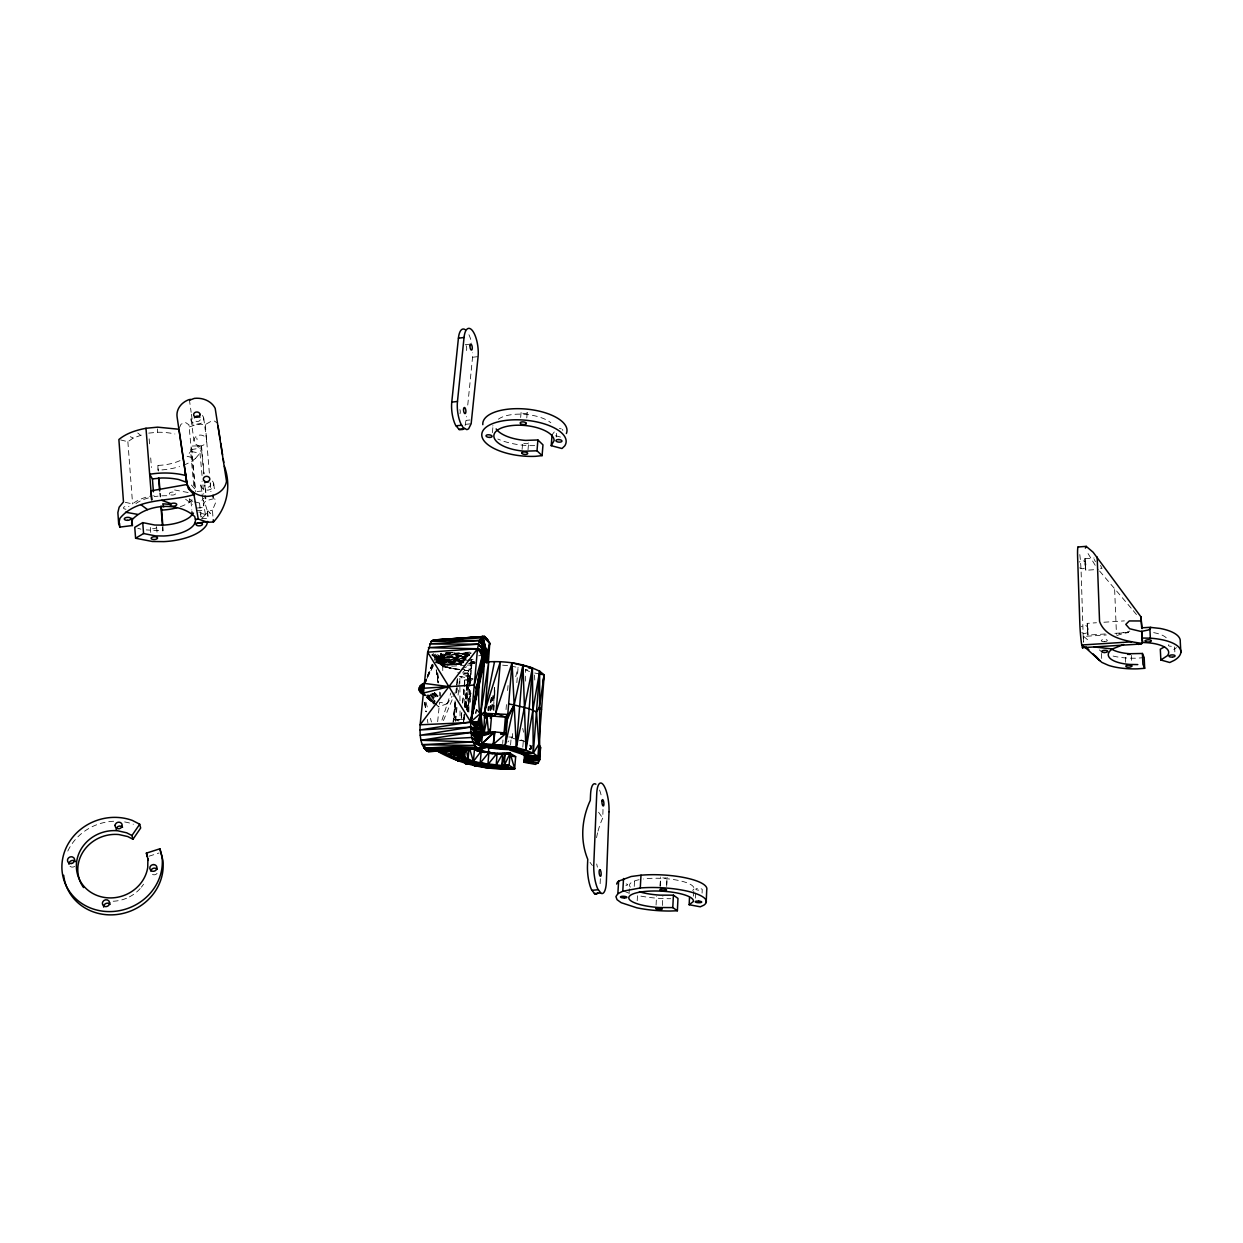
<?xml version="1.0" encoding="UTF-8"?>
<svg xmlns="http://www.w3.org/2000/svg" width="1243" height="1243" viewBox="0 0 1243 1243"><rect width="100%" height="100%" fill="white"/><g stroke="black" fill="none" stroke-linecap="round" stroke-linejoin="round"><path stroke-width="0.75" stroke-dasharray="5 3.75" d="M203.805 473.894L201.164 445.755L202.687 445.398A6.277 5.392 -1 0 0 206.509 441.11L206.54 439.276M464.866 706.723L467.927 672.96L468.518 670.754L471.548 668.377L471.61 659.909L468.052 711.726M1079.81 554.564A18.132 1.367 86.1 0 1 1081.146 572.433L1083.383 642.165L1083.725 636.432L1106.332 634.971M468.875 712.208L469.372 676.254L467.927 672.96L463.219 671.298M1102.075 568.626L1100.475 568.191M494.745 695.257L494.9 687.628M493.922 710.483L494.108 704.765M494.403 695.241L494.652 687.628M494.372 687.612L493.564 710.468L494.481 687.612M600.338 878.708L600.198 882.266A20.463 6.06 84 0 1 599.794 886.741M598.038 831.07A84.975 73.244 -33.5 0 1 602.715 818.112L602.933 812.409A19.966 5.827 83.3 0 0 602.917 807.546M461.541 664.119L442.601 665.362L440.053 659.94L440.659 653.989C446.237 657.438 444.326 666.201 435.842 662.628M458.512 669.635L443.161 666.761L436.604 661.385L436.355 657.516L433.31 653.585M702.077 893.127L702.233 889.537A3.232 0.839 2.8 0 0 699.265 888.512L698.426 888.481A3.232 0.839 2.8 0 0 695.816 889.133A3.232 0.839 2.8 0 0 697.96 890.081L698.784 890.159A3.232 0.839 2.8 0 0 702.233 889.537M693.563 896.187L693.889 889.009A32.256 8.421 3 0 0 677.668 880.277A32.256 8.421 3 0 0 643.346 878.987M695.412 898.114L695.645 892.723M455.466 721.002L456.274 703.647M456.803 692.071L457.44 678.569M666.668 884.736L667.04 877.434M666.668 886.445L667.134 877.325M656.071 905.059L656.537 896.234M660.095 886.026L660.484 878.739M660.157 886.259L660.608 877.03M662.395 905.463L662.861 896.638M490.705 710.732L491.451 697.416M634.241 886.383L634.551 880.961M637.208 900.74L637.504 895.442A45.168 11.777 3 0 0 670.785 898.705M629.036 893.857L629.346 888.481M465.985 707.842L467.384 685.25M467.492 683.37L468.083 673.955L457.704 672.789M455.73 704.144L453.913 720.163L455.451 703.476M456.554 692.522L456.818 688.653L453.027 694.697M530.357 749.669L530.637 746.157L529.3 744.712L532.874 746.049M556.227 437.008L556.507 433.356M522.806 747.183L523.225 741.885L519.714 740.424M531.01 749.576L531.289 746.064L529.3 744.712L532.051 746.018M512.691 733.572L512.38 737.285L507.812 741.962M516.839 682.671L518.082 667.475L511.355 666.17M502.669 743.532L502.964 739.973M506.025 709.582L506.507 703.88M507.61 690.564L508.092 684.862M528.011 449.811L528.601 442.617M510.578 744.93L511.153 737.829L516.265 739.228M520.662 417.477L521.128 411.93A3.076 1.336 5.5 0 1 521.221 411.588M522.091 449.407L522.681 442.228M526.783 417.897L527.25 412.35A3.076 1.336 5.5 0 0 526.814 411.651M463.67 722.618L464.323 714.974M464.975 707.345L467.927 672.96L461.106 672.851M487.846 710.328L488.173 706.521M490.037 710.328L490.519 704.719M490.69 702.854L491.171 697.261M492.088 709.629L493.533 692.693M457.331 682.951L457.673 679.144L456.756 686.913M492.399 432.657L493.051 425.37M467.648 711.866L470.009 685.421M470.18 683.526L472.247 660.67M470.398 702.155L470.724 698.364M475.976 713.513L476.302 709.753M462.645 702.792L464.711 679.983L459.817 676.441L469.372 676.254L473.132 679.004L464.727 679.999L462.614 703.118M464.012 718.905L464.354 715.16M465.022 707.671L467.057 685.188M467.228 683.308L468.083 673.955M464.618 714.041L464.105 719.681L464.664 715.937M465.286 706.506L468.518 670.754L461.976 669.791M466.343 709.862L469.372 676.254L461.044 673.784M455.109 700.897L453.213 721.53L455.187 702.279M455.808 693.408L457.191 678.414M456.476 692.367L456.818 688.653L455.326 692.196M455.699 721.204L457.082 706.273M458.108 695.086L459.646 678.305M465.006 706.614L468.518 670.754L461.06 669.837M437.66 721.717L439.602 702.248L447.325 703.756L452.064 696.204M440.084 697.494L440.659 691.729M442.772 670.599L442.492 653.445M465.115 425.541L466.607 416.545M467.756 405.063L472.558 357.254A18.909 6.868 82.4 0 0 472.728 352.794M456.165 692.677L456.554 688.84M453.042 723.395L455.358 702.171M456.399 692.522L456.818 688.653M491.451 709.147L493.331 692.537M530.217 749.715L531.289 746.064L530.823 749.607M465.861 706.552L470.693 669.045L462.054 669.464M529.984 746.406L531.382 747.587L529.378 749.141L530.637 746.157M488.219 710.328L488.794 706.537M466.902 710.514L470.709 690.502M1105.291 633.977L1087.936 635.095L1087.283 623.365L1096.466 622.743M1081.783 632.563C1090.857 637.271 1089.707 620.785 1081.332 626.69M475.556 713.311L476.333 709.66M488.732 710.825L491.451 697.991M1087.439 626.301L1087.827 632.159M1087.159 623.365L1087.936 635.095M470.833 692.988L466.995 709.52M470.973 693.206L468.316 704.346L469.264 707.671M1085.807 570.335L1084.937 558.713L1085.683 570.288L1098.237 569.418M1079.623 567.88C1088.48 572.635 1087.563 555.932 1079.188 562.069M1085.155 561.618L1085.092 563.312M515.736 676.689L518.082 667.475M527.25 412.35L527.172 412.692A3.076 1.336 5.5 0 1 524.251 413.484A3.076 1.336 5.5 0 1 521.252 412.288L521.128 411.93M156.509 526.783A3.154 1.429 -3.1 0 1 156.618 527.141L156.509 527.514A3.154 1.429 -3.1 0 1 152.671 528.695A3.154 1.429 -3.1 0 1 150.419 527.048L150.729 526.69M203.728 418.068L206.509 439.696A6.277 5.392 -1 0 0 200.03 435.05A6.277 5.392 -1 0 0 194.032 440.208A6.277 5.392 -1 0 0 199.455 445.771L200.729 445.771L191.22 446.082L190.645 451.458L186.994 456.274L195.524 458.372L199.999 453.136L201.677 447.868L201.024 445.227M191.173 449.655L201.677 447.868L204.085 473.909M554.285 431.942L552.078 434.801M463.655 662.737L441.312 664.15L443.254 665.331L445.01 661.369L443.751 653.896M441.964 720.101L450.852 692.988M468.067 656.522L444.978 658.091C440.426 651.348 439.929 663.374 444.388 664.026L443.192 661.929L438.111 661.975M427.204 676.456L432.082 664.321M427.219 676.705L432.129 664.974M443.44 720.552L454.581 693.967M179.474 427.747L180.95 424.329L183.855 422.744L185.782 422.667L188.92 424.795L195.384 491.606M427.468 676.425L432.844 664.228M427.53 676.643L433.015 664.834M427.623 676.829L433.248 665.331M205.561 505.093L207.565 511.557L205.639 514.555L201.49 513.375L201.817 517.01M426.893 678.569L433.512 665.673M212.879 516.078L212.46 510.205L215.878 502.048L214.713 498.754M530.714 747.4L529.378 749.141L532.983 747.804M180.375 506.678A34.416 16.035 -2.9 0 0 190.971 501.038L194.685 496.33M692.693 890.485L693.889 889.009M205.639 514.555L201.04 519.154L199.564 502.995L204.116 497.899M189.449 426.893L197.823 424.034L205.313 424.593L211.326 421.159L214.526 421.082L216.826 422.76M440.659 653.989L442.492 655.853L434.537 656.988L431.772 655.077M205.39 514.338L204.178 507.237A6.355 5.531 -2.1 0 1 206.183 500.711L213.656 498.692M120.68 439.944L127.874 441.716L133.265 438.033L143.706 434.304M200.107 446.284L198.181 447.262L197.373 445.88L199.082 446.128M532.159 747.727L529.378 749.141L532.563 747.773M462.101 668.781L470.973 664.912L471.548 668.377M447.325 703.756L437.924 706.925M149.005 856.209L159.073 852.978M1118.98 633.51L1129.809 631.149M473.956 663.172L470.444 663.498L474.686 663.109M436.107 660.421L441.312 659.474L439.96 658.262L441.281 657.827L440.022 656.646L441.607 656.506L440.271 655.185L471.19 653.072L444.279 655.061M458.9 669.62L443.161 666.761L436.728 660.654L443.798 659.38L445.01 661.369L466.187 659.94M465.208 344.731L470.786 344.062M472.558 357.254L478.089 356.617M432.315 654.673L435.78 656.537L443.129 656.459L444.978 658.091L469.838 655.449M467.073 657.034L440.053 659.94L444.388 664.026L440.333 661.54L465.317 658.899M478.648 655.791L482.517 655.372M466.187 657.485L445.087 659.753L443.751 658.557L434.18 659.116L441.281 657.827L434.335 657.594L443.409 657.034L445.087 659.753L466.249 658.324M466.218 420.367L469.947 419.979M465.55 424.345L471.159 423.754M469.605 655.123L439.96 658.262L441.918 661.571L434.584 661.462L466.203 659.132M148.694 433.123L157.643 432.253A39.947 19.375 -2.4 0 1 174.875 433.978M437.676 662.457L464.027 661.525L440.752 662.985L443.254 665.331L461.961 663.902M197.062 491.467L205.39 490.783L205.81 492.508L205.111 485.065M197.233 507.999L204.303 507.424M201.49 518.766L207.954 518.238L207.224 510.158L210.393 513.468L207.612 510.205A6.355 5.531 -2.1 0 0 212.475 510.158M1144.181 657.625L1137.081 658.184A42.246 15.569 -2.5 0 1 1112.889 656.024M1084.937 558.713L1094.166 558.014M470.677 663.498L474.577 663.234L468.813 663.529M452.638 652.575L444.994 652.948L448.909 652.606M445.056 652.948L450.836 652.544M445.678 653.771L463.002 652.575M464.929 652.451L470.709 652.047M469.031 654.673L434.537 656.988L441.405 657.112L440.022 656.646M440.364 654.175L443.052 656.724L469.714 654.797M434.227 658.308L443.611 657.749L445.087 659.753L443.129 656.459M467.042 656.428L439.96 658.262L441.249 658.635L434.242 659.955L443.798 659.38M432.113 654.688L435.112 656.335L442.492 655.853L440.271 655.185L469.108 654.206M465.208 658.231L436.2 660.81M436.138 660.623L443.767 660.188L445.01 661.369L443.751 658.557L436.759 659.862L443.161 666.761L459.801 669.573M461.215 663.715L443.875 664.881L440.333 661.54L465.472 659.862M436.619 661.929L443.456 661.509L444.776 662.814L443.642 660.903L436.728 660.654M468.098 659.815L473.878 659.427M464.074 660.421L443.363 661.82L436.091 656.941L443.409 657.034M437.909 662.286L443.192 661.929M470.289 662.208L474.158 661.944M461.137 663.948L441.933 664.958L460.749 663.7M470.149 663.078L473.909 662.83M470.848 663.078L474.702 662.814M468.937 663.607L474.577 663.234M461.324 664.119L442.601 665.362L441.312 664.15L463.421 663.125M1103.908 622.246L1124.387 620.879M465.41 665.285L443.161 666.761L436.713 659.023L443.611 657.749L436.355 657.516L443.161 666.761L460.33 669.557M467.259 665.16L470.973 664.912M435.501 662.643L442.896 662.162L444.388 664.026M441.933 664.958L460.935 663.731M470.429 663.109L478.042 662.628M1114.878 633.355L1130.198 632.361M440.69 653.647L443.052 656.724L469.046 655.123M459.506 719.821L453.913 720.163L458.931 720.862M474.049 663.28L470.444 663.498M446.859 652.901L454.332 652.528M469.947 662.814L474.842 662.581M445.615 653.818L471.719 652.777M464.027 719.246L454.643 719.619L459.926 719.511M442.896 662.162L438.872 662.301M463.857 662.084L440.752 662.985L443.875 664.881M470.709 661.82L474.453 661.664M435.112 656.335L442.819 656.055L434.801 656.568L431.942 654.812M196.767 437.924L197.078 439.618M440.333 661.54L473.956 660.437M438.546 662.006L442.228 661.975M441.607 656.506L434.801 656.568L442.166 655.853L440.271 655.185L441.855 656.086M559.397 428.617L559.785 428.617A3.014 1.29 4.9 0 1 561.292 428.897M162.911 526.286L162.926 530.823L146.223 529.906M198.787 512.069L199.206 512.069A3.154 1.445 -3.6 0 1 200.527 514.447M1171.357 646.282L1169.849 646.189A3.03 1.103 -2.9 0 1 1168.886 644.697M436.604 661.385L443.456 661.509M196.829 510.36L204.784 510.531M449.873 652.528L469.015 654.331M502.623 665.176L507.905 665.673M508.744 736.944L512.38 737.285L508.977 736.679M471.765 680.76L464.727 679.999L464.789 706.366M525.665 681.148L525.338 669.666L530.699 670.257M443.052 656.724L465.892 659.272M461.774 663.871L443.363 661.82L435.78 656.537M465.177 670.381L468.518 670.754L464.68 670.303M174.579 489.96L188.252 492.539M459.817 676.441L473.132 679.004L464.711 679.983L470.615 682.578M534.723 673.007L538.514 673.753M125.31 502.327L132.597 503.943A34.54 15.848 -3.1 0 1 151.988 495.802M194.405 501.815L199.564 502.995M519.838 740.191L525.416 741.667M555.668 435.749L562.83 437.676M137.818 528.259L140.879 529.161M521.159 739.896L524.002 741.077M623.582 890.951L628.616 893.049M1085.59 567.429L1085.232 565.549M130.297 436.697L133.265 438.033M525.338 669.666L529.534 671.608M185.58 499.235L192.649 504.409M189.231 498.8L192.82 501.426M432.082 693.858L436.277 697.168M433.217 693.221L438.857 697.727L433.139 692.615M137.74 432.984L140.366 435.097M434.444 692.879L438.67 696.344L434.382 692.367M427.841 697.665L433.481 702.342M434.895 703.507L439.136 707.018L434.848 703.212M426.706 697.354L433.714 703.336M1083.725 636.432L1089.412 641.326M1099.371 649.903L1101.438 651.689M427.126 697.96L434.071 704.066M424.826 694.34L433.403 701.938M427.778 697.401L433.512 702.481M427.918 698.053L433.636 703.118M426.691 697.261L433.869 703.6L427.235 697.323M426.815 697.634L433.978 703.973M428.027 694.915L435.205 701.301L428.882 694.946M427.747 696.173L434.91 702.528L427.172 694.899M430.047 695.008L434.351 698.846M431.958 693.159L436.246 696.997M430.901 693.982L436.619 699.094M426.365 697.121L433.217 703.336M435.205 654.098L443.363 661.82L437.645 654.377M441.187 653.134L444.714 656.49L442.772 653.958M427.048 696.142L433.636 702.481M430.373 694.635L434.429 698.752M476.706 709.489L478.99 711.835M1099.604 571.065L1132.14 609.288M191.36 485.034L194.685 488.794M476.908 710.095L479.394 713.047M1133.29 610.686L1137.889 616.31M433.092 653.445L435.438 656.335M436.573 658.231L443.161 666.761L436.091 656.941M442.135 654.377L444.978 658.091M590.052 862.393L592.367 865.501M1095.223 565.316L1086.242 550.587M598.582 812.207L602.715 818.112M153.744 495.491L154.427 496.641A31.976 14.667 -3.1 0 1 169.561 495.833M1100.506 565.425L1101.811 567.818M1095.456 561.727L1094.166 559.35M425.929 702.109L427.934 709.333M430.466 718.376L431.461 721.997M522.759 728.398L523.521 732.189M189.418 499.484L189.759 501.644M424.811 702.466L426.24 711.866M427.359 719.386L427.934 723.146M424.733 702.357L426.069 711.664M436.2 669.822L438.018 682.733M439.307 691.963L439.82 695.645M189.356 399.5L191.158 412.334M191.406 414.168L192.96 425.168M200.853 485.298L203.743 505.839M191.018 419.512L194.079 441.141M424.64 702.311L425.883 711.571M436.464 669.977L438.157 682.827M213.734 483.745L214.666 491.187M437.179 673.644L438.297 682.811M437.381 673.488L438.422 682.718M437.567 673.193L438.53 682.547M437.707 672.789L438.624 682.298M204.862 485.158L205.39 490.783M207.565 511.557L208.311 519.667M202.05 475.51L199.999 453.136L190.645 451.458L193.846 486.992M202.904 484.848L203.759 494.17M191.671 447.915L195.4 489.167M190.971 501.038L191.779 510.034M205.313 424.593L209.368 473.086M210.16 482.548L210.922 491.684M180.017 460.609A34.089 16.579 -2.4 0 1 157.908 465.41L158.358 471.004M160.207 493.347L160.518 497.06M159.819 492.896L160.129 496.687M162.615 527.016L162.926 530.823M156.618 527.141L157.053 532.563M149.16 438.841L149.781 446.47M150.698 457.921L151.475 467.461M150.31 527.42L150.745 532.859M127.874 441.716L132.597 503.943M1084.875 563.561L1084.984 565.099M534.474 675.058L534.847 680.776M1174.573 646.888L1174.868 652.311M1131.301 655.341L1131.612 662.472M1125.459 657.298L1125.692 662.643M1114.645 589.586L1116.463 634.303M1101.5 653.476L1101.702 658.821M157.612 428.866L157.643 432.253M157.908 465.41L157.939 470.149A44.189 21.488 -2.4 0 0 179.551 466.576M459.832 678.352L459.972 701.347M460.034 710.934L460.081 718.594M143.535 884.208A35.954 33.11 -19.8 0 1 141.376 887.16M140.195 888.559A35.954 33.11 -19.8 0 1 128.262 897.477M126.537 898.254A35.954 33.11 -19.8 0 1 111.839 901.284M74.658 866.355A3.62 3.309 -20.5 0 1 72.933 867.07L71.985 867.101A3.62 3.309 -20.5 0 1 69.204 865.144M157.053 873.409A3.558 3.309 -19 0 1 153.775 874.792L152.873 874.59A3.558 3.309 -19 0 1 150.993 872.835M67.806 851.051A50.341 46.364 -19.9 0 1 113.657 821.25M124.642 821.934A50.341 46.364 -19.9 0 1 133.405 824.249M1116.835 635.608A30.174 11.109 -2.5 0 1 1128.644 632.501M1153.675 632.625A30.174 11.109 -2.5 0 1 1167.332 639.073M599.577 790.066A19.966 5.827 83.3 0 1 601.643 797.4M666.03 877.869A3.278 0.87 3 0 1 662.83 877.9M626.13 883.928A3.232 0.839 3.3 0 1 625.913 885.389M597.401 867.148A84.975 73.244 -33.5 0 1 596.702 863.978M596.562 837.689A84.975 73.244 -33.5 0 1 597.603 832.717M630.325 887.114A32.256 8.421 3 0 1 640.021 879.516M1176.422 647.619A42.246 15.569 -2.5 0 1 1173.812 649.514M210.285 483.434A3.232 2.797 -1.7 0 1 208.125 487.225A3.232 2.797 -1.7 0 1 204.101 484.91M202.469 415.457A6.401 5.469 -0.7 0 1 199.02 424.081A6.401 5.469 -0.7 0 1 191.034 418.083M212.444 481.072A6.495 5.625 -1.7 0 1 211.667 488.654A6.495 5.625 -1.7 0 1 202.904 488.717A6.495 5.625 -1.7 0 1 202.158 481.134M200.325 419.823A3.185 2.719 -0.7 0 1 194.421 419.839M125.947 509.242A3.247 1.492 -2.5 0 1 123.57 507.517A3.247 1.492 -2.5 0 1 127.501 506.289L128.293 506.414A3.247 1.492 -2.5 0 1 128.977 506.616M195.524 458.372A44.189 21.488 -2.4 0 1 183.358 465.27M135.953 503.57A31.976 14.667 -3.1 0 1 149.626 497.62M528.508 442.943A2.968 1.259 5.3 0 1 526.084 443.704A2.968 1.259 5.3 0 1 523.117 442.881M562.395 429.456A3.014 1.29 4.9 0 1 562.691 430.451M498.381 419.171A30.189 12.958 5.4 0 1 524.297 414.292A30.189 12.958 5.4 0 1 550.835 422.76M534.708 445.631A42.262 18.148 5.4 0 1 497.821 439.012M492.974 425.696A3.03 1.29 5.9 0 1 492.694 425.992M468.953 334.74A18.909 6.868 82.4 0 1 471.656 343.161M459.894 409.584A3.076 1.15 83 0 1 459.941 413.779M466.109 345.632A3.045 1.103 82.4 0 1 466.405 350.386A3.045 1.103 82.4 0 1 464.556 348.506M461.79 712.301L461.106 719.899L461.79 712.301M464.198 714.228L463.344 723.612L464.276 714.166M1104.266 641.683L1103.489 641.683A2.999 1.119 -2.2 0 1 1101.376 640.378A2.999 1.119 -2.2 0 1 1105.074 639.461L1105.788 639.555A2.999 1.119 -2.2 0 1 1107.171 640.766A2.999 1.119 -2.2 0 1 1104.266 641.683M203.215 500.37L203.339 501.349L203.215 500.37M170.912 494.932A3.247 1.507 -3.1 0 0 175.776 493.424A3.247 1.507 -3.1 0 0 170.928 492.306A3.247 1.507 -3.1 0 0 170.912 494.932"/><path stroke-width="1.5" d="M199.999 414.307L199.999 414.991A3.201 2.657 -1.5 0 1 193.861 415.69L193.659 415.069A3.201 2.657 -1.5 0 1 196.425 412.023A3.201 2.657 -1.5 0 1 199.999 414.307L200.045 414.758M524.515 755.278L523.956 762.239L535.453 764.398L538.266 762.689L539.633 759.675L539.648 671.236C522.697 662.845 503.089 660.546 484.397 662.099L482.61 657.065L482.797 652.28L484.242 649.763L486.106 650.99L487.924 661.68L487.303 655.216L489.742 643.268L484.677 636.494L433.201 640.021L431.29 641.372L427.639 652.187L420.118 724.809C419.963 733.712 419.45 746.592 428.338 751.595L478.586 748.954L482.408 746.981L471.687 737.503L470.507 727.124L477.53 648.753L479.394 640.487L482.735 636.509L489.742 643.268L488.483 661.307M147.886 858.649L147.746 867.396A36.187 33.312 -19.6 0 1 106.929 897.772A36.187 33.312 -19.6 0 1 76.771 860.933A36.187 33.312 -19.6 0 1 117.774 830.79L126.693 832.81L131.944 835.529L132.985 839.258L140.677 828.009L139.698 824.218L132.364 820.427A50.668 46.644 -19.6 0 0 63.3 855.805A50.668 46.644 -19.6 0 0 109.12 911.601A50.668 46.644 -19.6 0 0 161.994 856.505L159.896 848.798L146.379 853.133L147.327 856.753M116.236 829.827L116.252 828.972A3.558 3.263 -17.1 0 1 122.591 827.232M525.432 755.526L523.956 762.239L525.944 761.027L539.633 759.675L537.939 756.443L533.278 753.196L525.913 750.166L482.331 747.059L478.571 744.231L479.13 736.54L476.613 732.857L475.82 728.087L470.507 727.124L420.212 735.25L470.833 732.438L478.415 735.141C482.424 732.919 481.445 724.84 478.244 722.105L420.118 724.809L477.53 648.753L483.667 650.213L478.229 644.2L429.643 643.983L479.394 640.487L486.106 650.99L482.253 651.254M483.465 732.873L488.717 661.68L480.777 713.14L475.82 728.087L470.709 721.919L427.639 652.187L477.53 648.753L483.17 651.068M489.695 732.717L489.835 729.144M706.195 902.402L706.739 889.833A45.168 11.777 3 0 0 686.664 878.086A45.168 11.777 3 0 0 641 875.196L631.18 876.501L618.626 881.116A45.168 11.777 3 0 0 616.683 884.068M639.43 891.79A32.256 8.421 3 0 0 659.971 895.146L673.411 895.178L677.979 898.409L677.373 910.762L670.163 911.026A45.276 11.529 3 0 1 636.804 907.794L621.158 902.682L617.056 899.683L615.906 896.623L617.849 893.733L622.79 891.215L640.269 887.968A45.276 11.529 3 0 1 690.751 892.023A45.276 11.529 3 0 1 703.771 905.215L700.291 906.8L689.166 904.733L689.492 897.601M677.373 910.762L672.789 907.592L673.411 895.178M640.269 887.968L641 875.196M458.683 751.829L458.061 755.324L435.532 750.43M622.79 891.215L623.551 878.521M617.849 893.733L618.626 881.116M475.883 726.409L470.709 721.919L484.397 662.099L487.178 662.55L484.397 662.099L479.984 724.312L477.576 724.545L479.829 724.42L482.766 732.95C477.996 709.582 476.287 684.722 483.822 661.307L483.309 662.193L486.262 662.053L487.349 658.526L481.569 658.914M1083.259 645.739L1082.575 647.976L1081.659 644.402A18.381 1.414 86.2 0 1 1079.794 622.696L1077.634 557.486A18.132 1.367 86.1 0 1 1078.427 547.2M479.239 734.908L482.362 734.799L478.571 744.231L493.331 744.417L506.243 733.106L494.947 731.956C481.274 735.996 479.472 739.616 470.507 727.124L419.885 729.967L470.709 721.919L477.592 722.183M540.565 747.416L538.266 762.689L525.944 761.027L539.633 759.675L540.565 747.416L538.887 744.122L536.479 711.913L539.276 707.547L544.216 674.871L539.648 671.236L525.913 750.166C508.325 749.249 488.763 750.694 472.993 741.962L421.097 740.269L470.833 732.438L480.621 732.64L474.826 732.096M539.648 671.236L533.278 753.196L522.246 754.237L510.143 750.244L533.278 753.196L538.887 744.122M526.364 755.791L525.944 761.027L534.77 759.799L537.939 756.443L544.216 674.871L540.41 674.126M538.809 755.713L539.074 752.233M502.234 748.861L525.913 750.166L532.408 667.864L512.054 662.876L494.73 716.217L484.63 716.232L480.777 713.14L470.709 721.919L476.116 724.887M496.159 428.928A30.189 12.958 5.4 0 0 525.54 440.395L537.893 439.975L542.973 444.854L542.103 455.622L535.562 456.321A42.355 17.961 5.4 0 1 481.973 436.619A42.355 17.961 5.4 0 1 527.389 420.398A42.355 17.961 5.4 0 1 564.742 445.88L562.007 448.521L551.224 445.678L552.078 434.801M528.617 667.522L532.408 667.864L516.327 747.571L505.202 745.598L512.054 662.876L516.327 747.571L525.913 750.166L522.992 665.005L505.202 745.598L481.554 744.091L482.362 734.799L479.068 735.064M542.103 455.622L537.007 450.789L537.893 439.975M476.364 750.306L497.961 753.864L510.112 753.242L515.643 756.661L514.664 768.702C488.188 770.52 461.51 764.663 438.313 751.689L466.498 750.663L471.299 749.156L467.679 748.939L471.299 749.156M522.992 665.005L516.327 747.571L493.735 747.478L481.134 746.157L472.993 741.962L422.449 744.681L425.106 746.888M504.005 733.898L505.404 717.195L507.781 714.445L480.777 713.14L478.897 722.478M505.202 745.598L493.331 744.417L494.341 732.422L474.935 733.354M500.634 753.864L510.112 753.242L514.664 768.702L509.117 765.346L496.143 765.859L497.091 753.258L505.171 753.491L504.176 765.595L496.143 765.859L457.424 760.374L450.929 756.474M488.375 753.072L488.856 747.354M490.162 732.22L491.606 715.284M485.127 767.568L507.781 769.029L494.776 767.319L493.191 766.278L496.143 765.859L473.412 761.462L474.484 749.311L496.345 753.755L505.171 753.491L501.846 765.517L457.424 760.374L442.974 752.978M476.411 750.663L480.062 751.627L480.388 747.82M481.227 751.098L473.412 761.462L457.424 760.374L480.171 763.218L481.227 751.098L476.162 750.259M458.916 751.829L458.481 755.324L463.002 754.781L463.328 751.269L463.002 754.781L464.509 757.096L473.412 761.462L469.683 748.97M465.146 750.104L464.509 757.096L452.405 757.189L450.23 753.957L451.085 750.881L463.67 752.59L466.498 750.663L458.279 748.892M473.412 761.462L452.405 757.189L468.067 759.364L468.999 748.923M458.387 751.813L458.061 755.324L464.509 757.096L464.307 749.809M459.957 751.797L459.646 755.309L464.509 757.096L454.705 754.237L463.67 752.59L463.002 754.781L460.267 755.2L464.509 757.096L458.885 755.34L459.211 751.844M526.473 755.511L525.944 761.027L526.426 757.422M457.471 401.489L464.043 337.506A18.925 6.821 82.4 0 1 472.682 330.949A18.925 6.821 82.4 0 1 478.089 356.617L471.159 423.754L468.58 428.866L466.84 429.658L463.017 427.406L461.2 424.484A19.096 7.054 83.1 0 1 457.471 401.489L451.768 402.111A19.08 7.101 83 0 0 455.528 425.09L459.288 429.752L462.955 429.456M419.171 689.772L420.025 686.074L424.407 683.401L448.925 686.649L423.397 693.066L419.528 690.906L419.435 687.27L419.528 690.906L423.63 694.635M423.894 694.961L421.082 692.569L421.952 684.194L422.185 692.972L425.044 695.521M451.768 402.111L458.418 338.174A18.909 6.868 82.4 0 1 465.317 329.737M477.623 691.667L474.142 685.064L423.91 688.234L423.148 683.634L422.185 692.972L425.013 695.319M1137.096 643.548L1138.526 644.433L1142.162 643.377L1141.727 631.351L1148.144 630.03L1150.334 628.787L1150.63 627.264L1141.68 627.839L1140.95 616.854L1093.141 552.249L1086.211 546.361L1078.054 546.998M490.395 718.376L490.814 714.694M532.859 760.079L526.209 760.405L526.612 756.956M475.774 723.473L479.503 723.255L480.777 713.14L483.123 732.919M493.331 744.417L494.947 731.956L475.152 732.64M459.646 755.309L460.143 751.782M458.885 755.34L459.413 751.829M476.489 723.628L470.709 721.919L482.517 655.372L477.53 648.753L428.4 647.681L478.229 644.2L485.516 650.167L479.394 640.487L431.29 641.372L482.735 636.509L487.038 653.616L481.305 654.222M477.001 722.696L470.709 721.919L482.61 657.065L476.675 688.296M504.176 733.991L507.781 714.445M477.063 690.688L483.822 661.307L470.709 721.919L482.89 658.681L476.722 689.15M487.349 716.03L484.273 712.938L494.528 661.649M470.709 721.919L483.294 660.126L487.116 659.986L483.294 660.111L476.861 689.958M483.543 747.882L480.062 751.627L480.839 747.898M484.009 733.028L487.94 714.492M542.632 682.127L544.216 674.871M131.867 518.191L132.426 525.525L119.841 527.094L118.66 523.645L119.965 518.253C137.6 497.014 170.105 502.048 193.939 494.621L194.545 495.118M481.259 654.004L487.038 653.616L489.742 643.268L484.677 636.494L433.201 640.021L440.97 639.757M525.369 757.205L523.956 762.239L538.266 762.689M474.142 685.064L482.517 655.372M171.192 503.695L170.244 504.798A3.247 1.507 -3.2 0 0 172.637 506.15A3.247 1.507 -3.2 0 0 176.288 505.295L176.615 504.922A3.247 1.507 -3.2 0 0 175.123 503.291A3.247 1.507 -3.2 0 0 171.192 503.695L161.683 500.339M460.749 755.06L447.433 749.964M493.735 716.201L484.273 712.938L500.354 661.618L495.973 713.233L505.404 717.195L494.73 716.217L484.273 712.938L493.362 716.186M494.543 733.199L494.947 731.956L493.72 733.168M492.881 747.385L480.777 745.893L490.861 746.841L480.388 745.598L478.617 743.64L481.134 746.157L493.797 748.006L490.441 746.142L516.327 747.571L496.485 747.214L525.913 750.166L482.098 747.059L478.602 743.936M496.951 765.937L499.298 767.102L474.36 765.735L507.781 769.029M421.097 740.269L471.687 737.503L472.993 741.962L480.388 745.598L490.503 746.608L478.571 744.231L496.827 746.903L516.327 747.571L481.554 744.091L493.207 732.888L480.621 732.64M531.616 760.017L526.209 760.405L526.877 758.867L525.618 756.552L522.246 754.237L537.939 756.443C537.504 759.799 523.567 757.609 532.035 760.048M478.664 743.034L482.362 734.799L479.13 736.431L477.763 734.784L479.083 737.006L470.833 732.438L478.757 741.714L482.362 734.799L479.114 736.648L477.763 734.784L479.099 736.835M477.157 734.007L470.833 732.438L478.881 739.88L482.362 734.799L478.695 742.692L471.687 737.503L478.757 741.714M507.393 719.076L514.182 704.967L529.192 708.712L536.479 711.913M426.007 680.107L424.407 683.401L426.054 680.17M496.066 765.346L502.84 753.429L501.846 765.517L504.176 765.595L510.112 753.242L502.964 753.864M507.657 716.03L514.182 704.967L508.651 703.942M482.362 734.799L478.866 740.082L470.833 732.438L478.897 739.663M131.944 835.529L139.698 824.218M190.303 399.298L189.744 400.106L194.359 398.381A19.857 16.532 -1.5 0 1 215.179 408.341L226.521 481.259A20.152 17.045 -2.4 0 1 214.262 494.963C202.982 499.391 187.273 493.051 186.31 479.86M195.384 519.263L198.274 519.03L207.488 522.246L213.454 521.998C227.407 507.035 231.369 485.562 224.393 466.265M480.171 763.218L488.919 752.45L497.153 753.771M497.091 753.258L487.893 764.554L488.919 752.45L481.833 751.782M193.488 513.126L190.257 516.762A31.976 14.667 -3.1 0 1 162.911 525.136L154.753 525.028L142.727 522.619L134.757 527.343L135.596 538.235L152.423 541.497L163.827 541.622A44.888 20.37 -3.2 0 0 206.602 524.966L207.721 521.501L194.576 523.629M551.224 445.678L554.129 440.519A30.252 12.818 5.4 0 0 523.645 425.386A30.252 12.818 5.4 0 0 493.859 436.169A30.252 12.818 5.4 0 0 524.639 451.193L537.007 450.789M494.341 732.422L481.554 744.091L493.487 745.676M1164.52 646.826L1160.309 649.219L1160.853 660.002L1169.756 662.503L1174.371 660.297A42.34 15.382 -2.4 0 0 1150.35 638.187L1142.037 638.047L1141.727 631.351M534.195 758.727L537.939 756.443L525.618 756.552L528.788 758.991L526.877 758.867L529.767 759.659L526.209 760.405L531.196 759.97M135.596 538.235L143.582 533.542L155.624 535.904L163.812 535.997A32.054 14.543 -3.2 0 0 194.452 524.018L195.648 520.227L194.669 516.513C178.557 501.675 147.653 503.695 132.581 519.232L131.618 523.07L132.426 525.525M460.578 754.19L463.67 752.59L458.139 753.615M1094.197 646.95L1112.407 648.97L1123.625 644.527M1160.853 660.002L1167.379 655.698A30.236 10.985 -2.4 0 0 1142.162 642.507M533.527 758.541L537.939 756.443L531.926 758.323L525.618 756.552L528.881 758.774M689.166 904.733L693.314 901.579A32.334 8.235 3 0 0 663.203 891.262A32.334 8.235 3 0 0 628.849 897.291A32.334 8.235 3 0 0 659.334 907.53L672.789 907.592M460.034 753.973L463.67 752.59L460.935 754.423L463.002 754.781L461.029 754.874M532.75 758.416L537.939 756.443M1086.211 546.361L1085.388 548.101M459.351 753.802L463.67 752.59L458.558 753.662M445.74 755.06L454.705 754.237L451.085 750.881L443.767 750.182M502.592 733.898L506.243 733.106L501.224 733.137L506.243 733.106L501.426 734.069M502.56 733.821L506.243 733.106L500.82 733.184M501.022 734.085L506.243 733.106L500.618 733.401M184.881 470.072L185.782 475.681L184.026 475.106A44.577 20.774 -2.9 0 0 149.688 474.251L152.407 478.912L161.435 477.996A40.335 18.738 -2.9 0 1 178.821 479.549L186.807 482.377L178.961 429.255L157.612 427.157L145.99 428.291L151.708 500.028L150.993 490.845L187.056 484.475L188.299 488.53L193.939 494.621L198.274 519.03M501.162 733.681L506.243 733.106L500.945 733.541M475.121 728.414L480.715 727.466L474.981 727.776M499.375 766.9L509.117 765.346L510.112 753.242L505.015 753.817M495.6 753.786L490.177 753.258M501.24 733.836L506.243 733.106M499.313 766.776L509.117 765.346L497.713 766.076M526.209 760.405L530.435 759.83M499.251 766.667L509.117 765.346L498.396 766.247M458.418 338.174L464.043 337.506M591.917 890.376L598.194 889.693M481.538 655.838L487.303 655.216L481.523 655.62M498.909 766.449L509.117 765.346L499.298 767.102L514.664 768.702L496.361 767.537M594.387 893.608L600.649 892.94M455.995 425.821L461.666 425.23M458.807 429.317L464.462 428.726M481.631 657.5L487.411 656.894L487.893 661.711M145.99 428.291C136.31 430.14 126.6 433.123 118.877 439.509L123.492 501.923L119.157 507.16L117.867 512.598L118.66 523.645M432.331 751.114L443.689 750.135M1084.455 646.811L1101.842 662.395L1108.399 665.316A42.34 15.382 -2.4 0 0 1137.563 668.843L1144.679 668.314L1144.181 657.625L1142.41 653.476L1129.638 653.725A30.174 11.109 -2.5 0 1 1111.755 649.188M435.268 639.99L484.677 636.494L488.483 640.378M431.29 641.372L480.932 637.861L486.634 652.171L480.855 652.559M481.631 657.283L487.411 656.894M482.906 661.447L486.759 661.183L482.937 661.338M1081.783 644.993L1131.518 641.839M1082.451 647.681L1141.198 643.983M476.302 734.893L479.456 734.722M475.168 726.13L480.451 725.834M480.575 748.643L428.338 751.595L424.205 748.193L474.655 745.505L478.586 748.954L427.794 751.331L424.702 748.783L476.566 747.882L478.586 748.954L426.209 750.539L476.566 747.882L472.993 741.962L482.408 746.981L481.476 746.421M475.183 729.47L480.823 729.159M474.966 731.148L480.761 730.822M474.764 733.898L493.207 732.888L478.384 733.152L479.658 734.535L476.597 732.686L480.155 733.603M475.883 734.737L487.909 734.085M477.763 748.177L485.438 747.773L481.833 746.67M432.362 751.176L451.644 750.166M455.513 749.964L474.795 748.939M482.362 651.177L486.106 650.99L480.932 637.861M534.272 759.939L539.633 759.675L534.708 758.929M446.688 639.508L458.092 639.026M481.041 652.389L486.634 652.171L482.735 636.509M475.712 723.395L479.503 723.255M426.209 750.539L478.073 748.674L475.137 746.095M481.461 653.802L487.038 653.616M534.77 759.799L539.633 759.675L535.158 759.395M427.794 751.331L424.205 748.193L476.566 747.882M1141.618 631.615L1129.623 628.74L1125.801 624.39L1129.297 620.941L1141.136 620.972M422.449 744.681L474.655 745.505M535.065 759.613L539.633 759.675M1171.916 657.112L1170.424 657.003A3.03 1.088 -2.8 0 1 1169.119 655.822A3.03 1.088 -2.8 0 1 1172.133 654.921L1172.91 654.937A3.03 1.088 -2.8 0 1 1175.055 655.931A3.03 1.088 -2.8 0 1 1172.708 657.05M1137.796 664.585L1130.105 664.446A30.236 10.985 -2.4 0 1 1112.407 648.97M528.834 667.771L532.408 667.864L533.278 753.196L516.964 752.077M496.858 746.794L516.327 747.571L494.341 745.769M496.718 746.546L516.327 747.571L495.134 745.909M1142.162 643.377C1126.842 641.295 1105.369 637.985 1099.558 621.376L1097.165 557.004M496.377 746.313L516.327 747.571L495.833 746.095M461.091 754.656L463.002 754.781M497.169 767.553L514.664 768.702L499.018 767.288M497.899 767.521L514.664 768.702L498.536 767.428M170.353 504.409L162.771 503.803L163.734 506.88M474.36 765.735L495.537 767.444L464.929 763.28L493.953 765.968L457.424 760.374L495.32 765.828M494.559 747.494L525.913 750.166L495.988 747.369M495.336 747.463L525.913 750.166M494.108 767.149L464.929 763.28L493.471 766.108M490.426 746.484L478.571 744.231L492.648 745.66M511.805 756.257L515.643 756.661M493.595 766.931L464.929 763.28L493.191 766.278M490.364 746.375L478.571 744.231L491.886 745.691M480.544 745.722L490.861 746.841M493.253 766.713L464.929 763.28L493.145 766.387M454.86 754.47L450.23 753.957L464.509 757.096L457.238 755.231M464.929 763.28L493.114 766.496M490.441 746.142L478.571 744.231L491.218 745.8M1150.676 627.404L1160.107 628.445A42.246 15.569 -2.5 0 1 1180.26 641.559L1180.85 652.451M484.413 662.115L487.225 662.581M478.571 744.231L490.736 745.94M457.424 760.374L494.574 765.874M455.218 754.703L450.23 753.957L455.761 754.921M489.835 753.351L492.958 753.786M528.912 759.209L526.877 758.867L529.238 759.442M481.725 751.906L485.05 752.497M125.574 512.225L137.538 514.353M484.413 717.662L487.163 718.159L488.515 732.609M529.192 758.587L525.618 756.552L531.507 758.308M529.673 758.432L525.618 756.552L531.087 758.308M484.273 712.938L494.294 716.217M525.618 756.552L530.326 758.339M454.767 754.019L451.085 750.881L456.896 753.553M475.929 729.796L470.507 727.124L476.193 731.428M424.205 748.193L427.312 749.731M132.985 839.258L127.765 836.555L118.893 834.55A35.954 33.11 -19.8 0 0 83.483 851.175A35.954 33.11 -19.8 0 0 83.576 887.564M455.031 753.833L451.085 750.881L456.15 753.584M451.085 750.881L455.513 753.693M445.46 753.74L451.613 757.733M482.797 652.28L477.53 648.753L482.579 653.74M140.847 504.642L147.497 509.583M539.276 707.547L541.56 709.287M484.879 649.747L478.229 644.2L484.242 649.763M422.962 694.309L420.181 691.854L420.025 686.074L419.528 690.906L423.832 694.713M423.956 695.101L420.181 691.854L420.895 685.033L421.082 692.569M439.587 751.16L442.042 753.382M478.633 743.5L481.15 745.831M1086.102 646.981L1088.837 649.716M1092.939 653.818L1099.775 660.639L1095.984 656.382M480.948 746.018L478.617 743.64L480.466 745.66M481.274 733.152L480.948 732.888M478.415 735.141L479.13 736.431M1144.679 668.314L1142.892 664.197L1142.41 653.476M146.379 853.133L148.321 860.405M159.896 848.798L162.833 860.094A50.341 46.364 -19.9 0 1 118.769 914.258A50.341 46.364 -19.9 0 1 63.657 875.243M186.87 483.558L187.056 484.475M1141.882 637.162L1142.659 641.481M1140.95 616.854L1142.068 628.647M466.529 750.306L468.067 759.364M187.087 484.754L177.096 416.933A19.857 16.532 -1.5 0 1 189.356 399.5M218.053 426.085L220.166 439.478M220.772 443.3L222.575 454.783M223.181 458.62L223.787 462.443M188.905 487.411L189.216 489.478M193.613 492.399L193.939 494.621M205.204 496.221L205.53 498.505M212.973 495.273L213.268 497.557M191.935 511.836L192.261 515.441M213.268 519.76L213.454 521.998M158.98 478.446L159.896 489.618M161.279 506.383L162.771 524.484M158.56 477.732L159.663 491.001M160.906 506.165L162.46 525.121M152.407 478.912L153.433 491.808M142.727 522.619L143.582 533.542M119.577 523.412L119.841 527.094M1149.915 629.207L1150.35 638.187M423.148 683.634L423.397 693.066M479.984 747.913L480.062 751.627M103.666 907.095A3.636 3.356 -22.7 0 1 103.682 906.209L103.946 905.355A3.636 3.356 -22.7 0 1 110.13 904.376M68.986 864.305A3.62 3.309 -20.5 0 1 73.119 860.42L74.021 860.622A3.62 3.309 -20.5 0 1 75.466 861.632M150.776 871.125A3.558 3.309 -19 0 1 153.868 868.173L154.785 868.142A3.558 3.309 -19 0 1 157.115 869.354M597.836 892.894A20.463 6.06 84 0 1 594.807 893.997L591.497 889.662A20.463 6.06 84 0 1 587.488 865.299L587.753 859.301A86.451 73.974 -33.4 0 1 590.301 800.383L590.549 794.619A19.966 5.827 83.3 0 1 595.91 784.209M1127.619 654.408A2.968 1.072 -2.3 0 1 1129.871 654.455M204.738 482.828A3.232 2.797 -1.7 0 1 208.529 481.927M194.436 417.757A3.185 2.719 -0.7 0 1 199.921 417.135M176.957 507.75A34.416 16.035 -2.9 0 1 161.59 510.096M482.812 424.671A42.262 18.148 5.4 0 1 527.685 409.211A42.262 18.148 5.4 0 1 566.357 433.527M109.617 902.636L109.586 903.537A3.651 3.372 -22.5 0 1 105.469 906.598A3.651 3.372 -22.5 0 1 102.439 902.869L102.703 901.998A3.651 3.372 -22.5 0 1 109.617 902.636M115.117 825.166L115.086 826.036A3.589 3.294 -16.9 0 0 121.892 826.704L122.14 825.865A3.589 3.294 -16.9 0 0 119.157 822.213A3.589 3.294 -16.9 0 0 115.117 825.166M609.008 811.695L606.382 881.582A20.478 5.997 84 0 1 601.068 893.313L597.79 888.978A20.478 5.997 84 0 1 593.781 864.6L596.718 793.873A19.981 5.764 83.3 0 1 603.554 785.125A19.981 5.764 83.3 0 1 609.008 811.695M526.317 423.443L526.24 423.785A3.076 1.321 5.5 0 1 523.319 424.562A3.076 1.321 5.5 0 1 520.32 423.381L520.196 423.024A3.076 1.321 5.5 0 1 523.194 421.89A3.076 1.321 5.5 0 1 526.317 423.443M521.858 452.685L521.78 452.996A2.968 1.243 5.3 0 0 524.81 454.441A2.968 1.243 5.3 0 0 527.7 453.4L527.591 453.074A2.968 1.243 5.3 0 0 524.686 451.955A2.968 1.243 5.3 0 0 521.858 452.685M157.488 538.001L157.395 538.359A3.17 1.414 -3.2 0 1 153.542 539.54A3.17 1.414 -3.2 0 1 151.273 537.924L151.584 537.566A3.17 1.414 -3.2 0 1 155.142 536.743A3.17 1.414 -3.2 0 1 157.488 538.001M1131.767 666.046L1131.658 666.326A2.968 1.072 -2.2 0 1 1127.991 667.18A2.968 1.072 -2.2 0 1 1125.94 665.937L1126.251 665.673A2.968 1.072 -2.2 0 1 1129.623 665.067A2.968 1.072 -2.2 0 1 1131.767 666.046M1145.316 640.689L1145.191 640.984A3.076 1.134 -2.6 0 0 1147.398 642.01A3.076 1.134 -2.6 0 0 1150.894 641.372L1151.22 641.093A3.076 1.134 -2.6 0 0 1149.138 639.772A3.076 1.134 -2.6 0 0 1145.316 640.689M425.945 679.921L424.407 683.401L425.976 680.03M666.481 890.097L666.31 890.314A3.294 0.855 3 0 1 663.001 890.734A3.294 0.855 3 0 1 659.971 889.91L659.909 889.677A3.294 0.855 3 0 1 663.374 889.04A3.294 0.855 3 0 1 666.481 890.097M656.04 908.4L655.884 908.586A3.17 0.792 3.1 0 0 658.883 909.581A3.17 0.792 3.1 0 0 662.224 908.99L662.162 908.788A3.17 0.792 3.1 0 0 659.225 908.011A3.17 0.792 3.1 0 0 656.04 908.4M599.732 869.727L599.514 869.914A3.309 0.963 84 0 0 599.281 873.86A3.309 0.963 84 0 0 600.633 876.237A3.309 0.963 84 0 0 601.084 872.695L600.944 871.856A3.309 0.963 84 0 0 599.732 869.727M510.112 753.242L505.186 753.926L510.112 753.242M71.488 863.481L70.54 863.512A3.651 3.341 -20.3 0 1 67.542 859.814A3.651 3.341 -20.3 0 1 71.69 856.8L72.591 857.002A3.651 3.341 -20.3 0 1 71.488 863.481M153.899 864.6L152.967 864.615A3.589 3.325 -18.8 0 0 151.972 871.079L152.873 871.281A3.589 3.325 -18.8 0 0 156.913 868.267A3.589 3.325 -18.8 0 0 153.899 864.6M489.944 437.396L489.167 437.381A3.03 1.274 5.9 0 1 486.029 435.873A3.03 1.274 5.9 0 1 488.934 434.786L489.726 434.895A3.03 1.274 5.9 0 1 492.073 436.293A3.03 1.274 5.9 0 1 489.944 437.396M558.93 439.571L558.154 439.556A3.014 1.29 4.9 0 0 555.932 440.644A3.014 1.29 4.9 0 0 558.185 442.042L558.962 442.135A3.014 1.29 4.9 0 0 561.96 441.063A3.014 1.29 4.9 0 0 558.93 439.571M127.609 520.32L126.77 520.304A3.247 1.476 -2.6 0 1 124.393 518.595A3.247 1.476 -2.6 0 1 128.34 517.383L129.132 517.492A3.247 1.476 -2.6 0 1 130.701 519.092A3.247 1.476 -2.6 0 1 127.609 520.32M200.185 522.977L199.377 522.961A3.17 1.429 -3.7 0 0 196.285 524.158A3.17 1.429 -3.7 0 0 197.715 525.711L198.46 525.82A3.17 1.429 -3.7 0 0 202.36 524.639A3.17 1.429 -3.7 0 0 200.185 522.977M1104.67 652.513L1103.893 652.497A3.014 1.103 -2.1 0 1 1101.78 651.208A3.014 1.103 -2.1 0 1 1105.478 650.322L1106.208 650.415A3.014 1.103 -2.1 0 1 1107.591 651.612A3.014 1.103 -2.1 0 1 1104.67 652.513M624.374 897.959L623.535 897.943A3.232 0.823 3.3 0 1 620.428 896.918A3.232 0.823 3.3 0 1 623.784 896.296L624.607 896.389A3.232 0.823 3.3 0 1 626.892 897.322A3.232 0.823 3.3 0 1 624.374 897.959M698.706 901.097L697.867 901.066A3.232 0.823 2.8 0 0 695.241 901.703A3.232 0.823 2.8 0 0 697.401 902.636L698.224 902.713A3.232 0.823 2.8 0 0 701.689 902.107A3.232 0.823 2.8 0 0 698.706 901.097M491.389 747.074L480.746 745.862L491.389 747.074M601.985 800.678A3.216 0.932 83.3 0 0 603.057 805.946A3.216 0.932 83.3 0 0 603.694 801.797A3.216 0.932 83.3 0 0 601.985 800.678M204.582 481.259A3.247 2.75 -2.4 0 0 209.787 479.394A3.247 2.75 -2.4 0 0 205.328 476.535A3.247 2.75 -2.4 0 0 204.582 481.259M463.561 409.087A3.076 1.134 83.1 0 0 465.068 413.624A3.076 1.134 83.1 0 0 465.535 408.978A3.076 1.134 83.1 0 0 463.561 409.087M469.994 345.554A3.045 1.103 82.4 0 0 471.47 350.122A3.045 1.103 82.4 0 0 471.92 345.601A3.045 1.103 82.4 0 0 469.994 345.554"/></g></svg>
